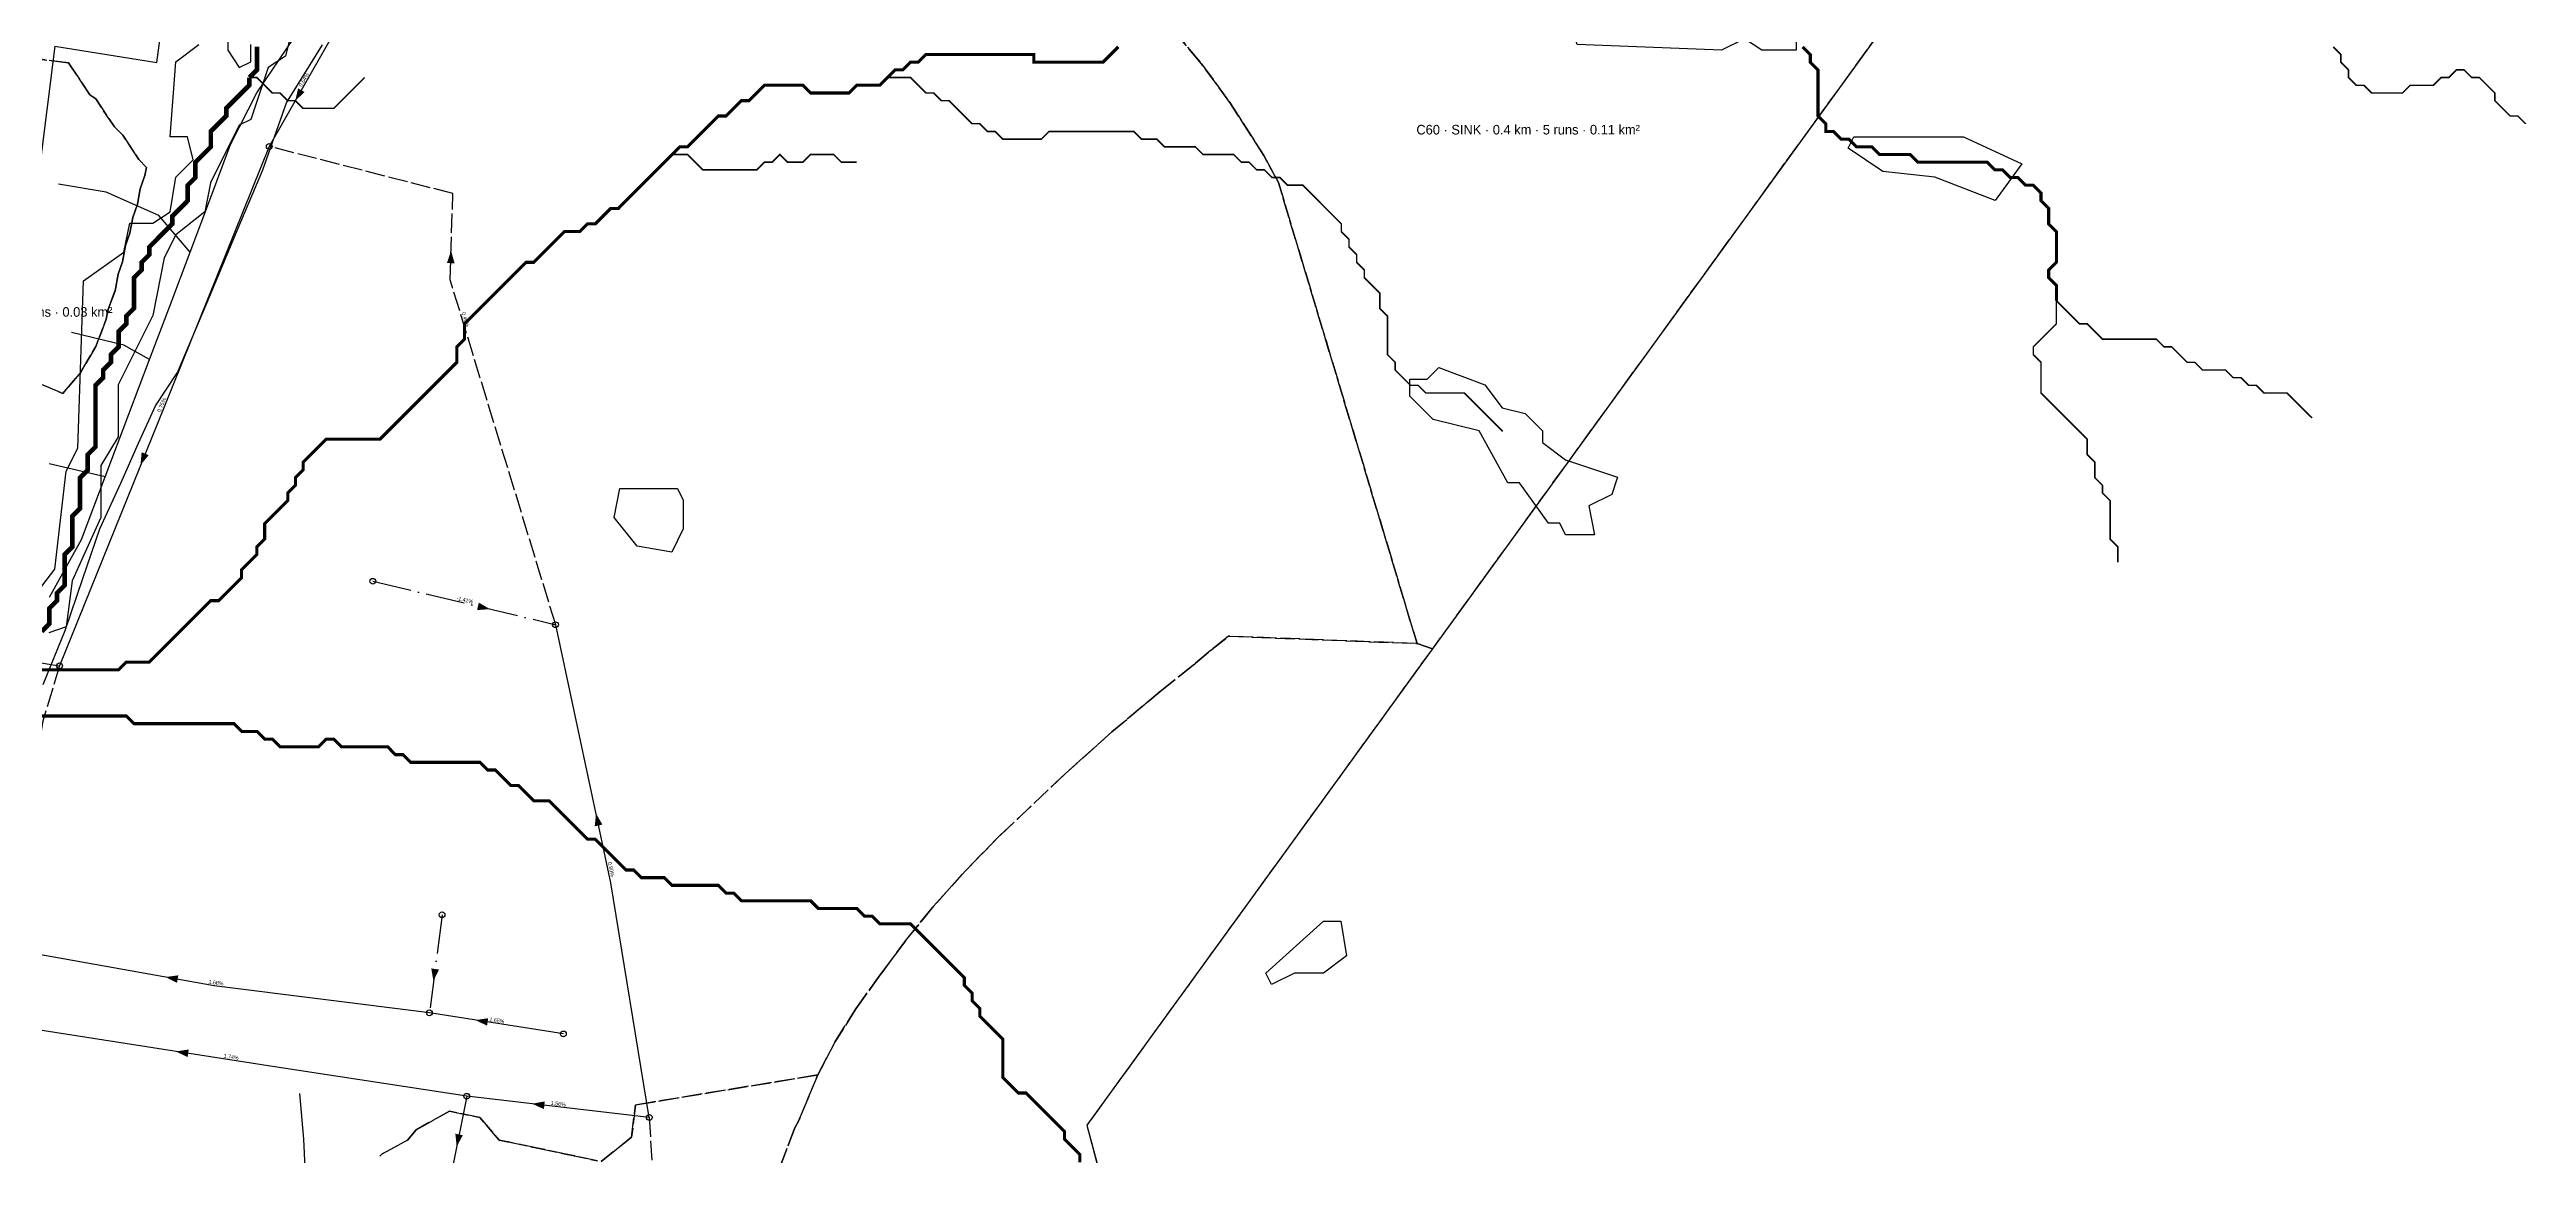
# Model space of a CAD drawing. Header units: metres. Extents: x 442821 to 452274, y 2561971 to 2571293.
# Drawn here: x 450668 to 451957, y 2567728 to 2568303 of the extents above; entities that cross this region are included whole.
import ezdxf
from ezdxf.enums import TextEntityAlignment as Align

# ---------------------------------------------------------------- set-up
doc = ezdxf.new("R2010")
doc.units = ezdxf.units.M
doc.header["$LTSCALE"] = 8
doc.linetypes.add('DASHDOT', pattern=[3.556, 2.54, -0.508, 0, -0.508])
doc.linetypes.add('DASHED', pattern=[1.524, 1.27, -0.254])
for name, color, linetype in [('A_ARROWS', 7, 'Continuous'), ('A_BUILT_2006', 252, 'Continuous'), ('A_CATCH_LABEL', 7, 'Continuous'), ('A_CATCHMENTS', 7, 'Continuous'), ('A_ENVELOPE', 3, 'Continuous'), ('A_GRADIENT', 8, 'Continuous'), ('A_JUNCTIONS', 8, 'Continuous'), ('A_RUNS', 7, 'Continuous'), ('A_STREAMS', 5, 'Continuous'), ('A_WADI', 4, 'Continuous')]:
    doc.layers.add(name, color=color, linetype=linetype)

msp = doc.modelspace()

# ---------------------------------------------------------------- linework, layer by layer
at = {"layer": 'A_ARROWS', "color": 2}
for points in [[(450795.9, 2568276.7), (450797.4, 2568283.2), (450800.8, 2568281.3)], [(450877, 2568198.7), (450878.8, 2568192.2), (450874.8, 2568192.3)], [(450715.4, 2568087.2), (450716, 2568093.9), (450719.7, 2568092.4)], [(450897.2, 2568012.3), (450890.5, 2568011.8), (450891.4, 2568015.7)], [(450952.4, 2567906), (450955.7, 2567900.2), (450951.7, 2567899.3)], [(450728.5, 2567820.9), (450735.1, 2567821.8), (450734.4, 2567817.9)], [(450867.8, 2567818.8), (450866.7, 2567825.4), (450870.7, 2567824.8)], [(450889.7, 2567798.5), (450896.3, 2567799.5), (450895.7, 2567795.6)], [(450733.8, 2567782.2), (450740.5, 2567783.2), (450739.9, 2567779.3)], [(450919.1, 2567755), (450925.7, 2567756.2), (450925.3, 2567752.2)]]:
    msp.add_solid(points, dxfattribs=at)
at = {"layer": 'A_ARROWS', "color": 3}
msp.add_solid([(450879.9, 2567732.7), (450879.2, 2567739.4), (450883.1, 2567738.6)], dxfattribs=at)
at = {"layer": 'A_BUILT_2006', "color": 252}
for points in [[(450776, 2568280.8), (450795.6, 2568309.8)], [(450791.3, 2568275.6), (450810.1, 2568305.8)], [(450762.3, 2568254), (450776, 2568280.8)], [(450779, 2568240.8), (450791.3, 2568275.6)], [(450751.8, 2568226.1), (450762.3, 2568254)], [(450766.3, 2568210.4), (450779, 2568240.8)], [(450697.5, 2568229.2), (450672.8, 2568233.4)], [(450725, 2568217.1), (450697.5, 2568229.2)], [(450741.2, 2568198), (450751.8, 2568226.1)], [(450741.2, 2568198), (450725, 2568217.1)], [(450749.9, 2568171.4), (450766.3, 2568210.4)], [(450730.6, 2568169.9), (450741.2, 2568198)], [(450720.1, 2568142.1), (450730.6, 2568169.9)], [(450734.7, 2568135.4), (450749.9, 2568171.4)], [(450706.8, 2568149.6), (450679.5, 2568156.2)], [(450720.1, 2568142.1), (450706.8, 2568149.6)], [(450709.4, 2568113.7), (450720.1, 2568142.1)], [(450723.2, 2568118.1), (450734.7, 2568135.4)], [(450697.1, 2568081.2), (450709.4, 2568113.7)], [(450714.4, 2568098.7), (450723.2, 2568118.1)], [(450705.1, 2568077.9), (450714.4, 2568098.7)], [(450697.1, 2568081.2), (450667.9, 2568087.9)], [(450684.8, 2568048.5), (450697.1, 2568081.2)], [(450694.3, 2568054.1), (450705.1, 2568077.9)], [(450668.1, 2568018.5), (450684.8, 2568048.5)], [(450685.4, 2568028.2), (450694.3, 2568054.1)], [(450676.3, 2568001.2), (450685.4, 2568028.2)], [(450664.7, 2567973.1), (450676.3, 2568001.2)], [(450800.4, 2567736.6), (450798.3, 2567760.4)], [(450801, 2567721.9), (450800.4, 2567736.6)]]:
    msp.add_lwpolyline(points, dxfattribs=at)
at = {"layer": 'A_CATCHMENTS', "color": 3, "linetype": 'DASHED'}
for points in [[(451670.8, 2568382.2), (451387.5, 2567991.7), (451379.5, 2567994.4), (451307.4, 2568234.2), (451299.8, 2568248.2), (451282.5, 2568275.3), (451267.4, 2568296), (451252.3, 2568313.9)], [(450632.4, 2568302.2), (450678, 2568296.5), (450689.1, 2568279.9), (450692.1, 2568277.7), (450701.9, 2568263.1), (450706.2, 2568258.8), (450714.6, 2568246.2), (450718.5, 2568242), (450717.7, 2568237.8), (450715.3, 2568230.9), (450713.8, 2568222.9), (450711.5, 2568216.1), (450709.9, 2568207.9), (450707.6, 2568201.4), (450706.1, 2568192.9), (450703.8, 2568186.6), (450702.2, 2568177.9), (450698.6, 2568168.2), (450697.6, 2568163.2), (450692.2, 2568148.9), (450684.3, 2568135.5), (450675, 2568124.4), (450650.2, 2568135.3)], [(450955.1, 2567725), (450970.9, 2567737.6), (450972.9, 2567754.4), (451067.8, 2567770), (451057.7, 2567746), (451055.8, 2567742.4), (451048.2, 2567722.4)], [(450839.9, 2567727.7), (450841.2, 2567728.9), (450854.3, 2567736.1), (450858.9, 2567741.5), (450876.1, 2567751.1), (450891.9, 2567747.9), (450902, 2567736.1), (450906.4, 2567735.2), (450906.6, 2567735.1), (450922.1, 2567731.9), (450922.1, 2567731.9), (450937.6, 2567728.6), (450937.8, 2567728.6), (450953.2, 2567725.3)]]:
    msp.add_lwpolyline(points, dxfattribs=at)
at = {"layer": 'A_CATCHMENTS', "color": 2, "linetype": 'DASHED'}
for points in [[(451252.3, 2568313.9), (451267.4, 2568296), (451282.5, 2568275.3), (451299.8, 2568248.2), (451307.4, 2568234.2), (451379.5, 2567994.4), (451281.4, 2567998.2), (451272.1, 2567990.7), (451263.1, 2567983.2), (451245.8, 2567969.4), (451220.8, 2567948.4), (451196.5, 2567926.7), (451162.5, 2567894.5), (451144.4, 2567876), (451128, 2567857.7), (451113.3, 2567839.8), (451101.6, 2567823.8), (451100.2, 2567822), (451087.5, 2567804.4), (451076.7, 2567787.1), (451067.8, 2567770), (450972.9, 2567754.4), (450970.9, 2567737.6), (450955.1, 2567725)], [(450650.2, 2568135.3), (450675, 2568124.4), (450684.3, 2568135.5), (450692.2, 2568148.9), (450697.6, 2568163.2), (450698.6, 2568168.2), (450702.2, 2568177.9), (450703.8, 2568186.6), (450706.1, 2568192.9), (450707.6, 2568201.4), (450709.9, 2568207.9), (450711.5, 2568216.1), (450713.8, 2568222.9), (450715.3, 2568230.9), (450717.7, 2568237.8), (450718.5, 2568242), (450714.6, 2568246.2), (450706.2, 2568258.8), (450701.9, 2568263.1), (450692.1, 2568277.7), (450689.1, 2568279.9), (450678, 2568296.5), (450632.4, 2568302.2)], [(450953.2, 2567725.3), (450937.8, 2567728.6), (450937.6, 2567728.6), (450922.1, 2567731.9), (450922.1, 2567731.9), (450906.6, 2567735.1), (450906.4, 2567735.2), (450902, 2567736.1), (450891.9, 2567747.9), (450876.1, 2567751.1), (450858.9, 2567741.5), (450854.3, 2567736.1), (450841.2, 2567728.9), (450839.9, 2567727.7)]]:
    msp.add_lwpolyline(points, dxfattribs=at)
at = {"layer": 'A_CATCHMENTS', "color": 1, "linetype": 'DASHED'}
msp.add_lwpolyline([(451048.2, 2567722.4), (451055.8, 2567742.4), (451057.7, 2567746), (451067.8, 2567770), (451076.7, 2567787.1), (451087.5, 2567804.4), (451100.2, 2567822), (451101.6, 2567823.8), (451113.3, 2567839.8), (451128, 2567857.7), (451144.4, 2567876), (451162.5, 2567894.5), (451196.5, 2567926.7), (451220.8, 2567948.4), (451245.8, 2567969.4), (451263.1, 2567983.2), (451272.1, 2567990.7), (451281.4, 2567998.2), (451379.5, 2567994.4), (451387.5, 2567991.7), (451207.7, 2567743.8), (451324.1, 2567311.2)], dxfattribs=at)
at = {"layer": 'A_ENVELOPE', "color": 3}
msp.add_lwpolyline([(451933.1, 2568743.7), (451207.7, 2567743.8), (451463.4, 2566793.3)], dxfattribs=at)
at = {"layer": 'A_JUNCTIONS'}
for centre in [(450782.4, 2568253), (450836.3, 2568026.8), (450931.3, 2568004.2), (450673.3, 2567982.8), (450872.3, 2567853.3), (450865.7, 2567802.3), (450935.4, 2567791.3), (450885.1, 2567758.9), (450980.1, 2567747.9)]:
    msp.add_circle(centre, 1.5, dxfattribs=at)
at = {"layer": 'A_RUNS', "color": 2}
for points in [[(450670.8, 2568305.1), (450723.9, 2568296.7), (450734.9, 2568377.2)], [(450821.1, 2568320.8), (450782.4, 2568253)], [(450782.4, 2568253), (450727.9, 2568117.9), (450673.3, 2567982.8)], [(450980.1, 2567747.9), (450960.1, 2567870), (450931.4, 2568004.2)], [(450612, 2567992.6), (450673.3, 2567982.8)], [(450865.7, 2567802.3), (450753.8, 2567816.4), (450644.1, 2567835.9)], [(450935.4, 2567791.3), (450865.7, 2567802.3)], [(450885.1, 2567758.9), (450786.3, 2567774.1), (450738.4, 2567781.5), (450639.6, 2567796.9)], [(450980.1, 2567747.9), (450885.1, 2567758.9)]]:
    msp.add_lwpolyline(points, dxfattribs=at)
at = {"layer": 'A_RUNS', "color": 3}
for points in [[(450670.8, 2568305.1), (450654.1, 2568171.3), (450596.9, 2568163.1), (450595.8, 2568135.1), (450559.4, 2568138.9)], [(450885.1, 2567758.9), (450877.7, 2567721.8)]]:
    msp.add_lwpolyline(points, dxfattribs=at)
at = {"layer": 'A_RUNS', "color": 2, "linetype": 'DASHED'}
for points in [[(450931.4, 2568004.2), (450876.5, 2568183.6), (450877.9, 2568228.5), (450782.4, 2568253)], [(450673.3, 2567982.8), (450664.6, 2567954), (450644.1, 2567835.9)]]:
    msp.add_lwpolyline(points, dxfattribs=at)
at = {"layer": 'A_RUNS', "color": 2, "linetype": 'DASHDOT'}
for points in [[(450836.3, 2568026.8), (450931.4, 2568004.2)], [(450872.3, 2567853.3), (450865.7, 2567802.3)]]:
    msp.add_lwpolyline(points, dxfattribs=at)
at = {"layer": 'A_RUNS', "color": 3, "linetype": 'DASHED'}
msp.add_lwpolyline([(450980.1, 2567747.9), (450983.5, 2567689.4)], dxfattribs=at)
at = {"layer": 'A_STREAMS', "color": 5}
for points, const_width in [([(450776, 2568304.8), (450776, 2568300.8), (450776, 2568296.8), (450776, 2568292.8), (450772, 2568288.8)], 2.4), ([(451224.1, 2568304.8), (451220.1, 2568300.8), (451216.1, 2568296.8), (451212.1, 2568296.8), (451208.1, 2568296.8), (451204.1, 2568296.8), (451200.1, 2568296.8), (451196.1, 2568296.8), (451192.1, 2568296.8), (451188.1, 2568296.8), (451184.1, 2568296.8), (451180.1, 2568296.8), (451180.1, 2568300.8), (451176.1, 2568300.8), (451172.1, 2568300.8), (451168.1, 2568300.8), (451164, 2568300.8), (451160, 2568300.8), (451156, 2568300.8), (451152, 2568300.8), (451148, 2568300.8), (451144, 2568300.8), (451140, 2568300.8), (451136, 2568300.8), (451132, 2568300.8), (451128, 2568300.8), (451124, 2568300.8), (451120, 2568296.8), (451116, 2568296.8), (451112, 2568292.8), (451108, 2568292.8), (451104, 2568288.8)], 1.6), ([(451712.1, 2568172.7), (451712.1, 2568176.7), (451712.1, 2568180.7), (451708.1, 2568184.7), (451708.1, 2568188.7), (451712.1, 2568192.7), (451712.1, 2568196.7), (451712.1, 2568200.7), (451712.1, 2568204.7), (451712.1, 2568208.7), (451708.1, 2568212.7), (451708.1, 2568216.7), (451708.1, 2568220.7), (451704.1, 2568224.8), (451704.1, 2568228.8), (451700.1, 2568232.8), (451696.1, 2568232.8), (451692.1, 2568236.8), (451688.1, 2568236.8), (451684.1, 2568240.8), (451680.1, 2568240.8), (451676.1, 2568244.8), (451672.1, 2568244.8), (451668.1, 2568244.8), (451664.1, 2568244.8), (451660.1, 2568244.8), (451656.1, 2568244.8), (451652.1, 2568244.8), (451648.1, 2568244.8), (451644.1, 2568244.8), (451640.1, 2568244.8), (451636.1, 2568248.8), (451632.1, 2568248.8), (451628.1, 2568248.8), (451624.1, 2568248.8), (451620.1, 2568248.8), (451616.1, 2568252.8), (451612.1, 2568252.8), (451608.1, 2568252.8), (451604.1, 2568256.8), (451600.1, 2568256.8), (451596.1, 2568260.8), (451592.1, 2568260.8), (451592.1, 2568264.8), (451588.1, 2568268.8), (451588.1, 2568272.8), (451588.1, 2568276.8), (451588.1, 2568280.8), (451588.1, 2568284.8), (451588.1, 2568288.8), (451588.1, 2568292.8), (451584.1, 2568296.8), (451584.1, 2568300.8), (451580.1, 2568304.8)], 1.6), ([(451956.2, 2568264.7), (451956.2, 2568264.8), (451952.2, 2568268.8), (451948.2, 2568268.8), (451944.2, 2568272.8), (451940.2, 2568276.8), (451940.2, 2568280.8), (451936.2, 2568284.8), (451932.2, 2568288.8), (451928.2, 2568288.8), (451924.2, 2568292.8), (451920.2, 2568292.8), (451916.2, 2568288.8), (451912.2, 2568288.8), (451908.2, 2568284.8), (451904.2, 2568284.8), (451900.2, 2568284.8), (451896.2, 2568284.8), (451892.2, 2568280.8), (451888.1, 2568280.8), (451884.1, 2568280.8), (451880.1, 2568280.8), (451876.1, 2568280.8), (451872.1, 2568284.8), (451868.1, 2568284.8), (451864.1, 2568288.8), (451864.1, 2568292.8), (451860.1, 2568296.8), (451860.1, 2568300.8), (451856.1, 2568304.8)], 0.8), ([(450772, 2568288.8), (450772, 2568284.8), (450768, 2568280.8), (450764, 2568276.8), (450760, 2568272.8), (450760, 2568268.8), (450756, 2568264.8), (450752, 2568260.8), (450752, 2568256.8), (450752, 2568252.8), (450748, 2568248.8), (450744, 2568244.8), (450744, 2568240.8), (450744, 2568236.8), (450740, 2568232.8), (450740, 2568228.8), (450740, 2568224.8), (450736, 2568220.7), (450732, 2568216.7), (450732, 2568212.7), (450728, 2568208.7), (450724, 2568204.7), (450720, 2568200.7), (450720, 2568196.7), (450716, 2568192.7), (450716, 2568188.7), (450712, 2568184.7), (450712, 2568180.7), (450712, 2568176.7), (450712, 2568172.7), (450712, 2568168.7), (450708, 2568164.7), (450708, 2568160.7), (450704, 2568156.7), (450704, 2568152.7), (450704, 2568148.7), (450700, 2568144.7), (450700, 2568140.7), (450696, 2568136.7), (450696, 2568132.7), (450692, 2568128.7), (450692, 2568124.7), (450692, 2568120.7), (450692, 2568116.7), (450692, 2568112.7), (450692, 2568108.7), (450692, 2568104.7), (450692, 2568100.7), (450692, 2568096.7), (450688, 2568092.7), (450688, 2568088.7), (450688, 2568084.7), (450684, 2568080.7), (450684, 2568076.7), (450684, 2568072.7), (450684, 2568068.7), (450684, 2568064.7), (450680, 2568060.7), (450680, 2568056.7), (450680, 2568052.7), (450680, 2568048.7), (450680, 2568044.7), (450676, 2568040.7), (450676, 2568036.7), (450676, 2568032.7), (450676, 2568028.7), (450676, 2568024.7), (450672, 2568020.7), (450672, 2568016.7), (450668, 2568012.7), (450668, 2568008.7), (450668, 2568004.7), (450664, 2568000.7)], 2.4), ([(450832, 2568288.8), (450828, 2568284.8), (450824, 2568280.8), (450820, 2568276.8), (450816, 2568272.8), (450812, 2568272.8), (450808, 2568272.8), (450804, 2568272.8), (450800, 2568272.8), (450796, 2568276.8), (450792, 2568276.8), (450788, 2568280.8), (450784, 2568280.8), (450780, 2568284.8), (450776, 2568288.8), (450772, 2568288.8)], 0.8), ([(451104, 2568288.8), (451100, 2568284.8), (451096, 2568284.8), (451092, 2568284.8), (451088, 2568284.8), (451084, 2568280.8), (451080, 2568280.8), (451076, 2568280.8), (451072, 2568280.8), (451068, 2568280.8), (451064, 2568280.8), (451060, 2568284.8), (451056, 2568284.8), (451052, 2568284.8), (451048, 2568284.8), (451044, 2568284.8), (451040, 2568284.8), (451036, 2568280.8), (451032, 2568276.8), (451028, 2568276.8), (451024, 2568272.8), (451020, 2568268.8), (451016, 2568268.8), (451012, 2568264.8), (451008, 2568260.8), (451004, 2568256.8), (451000, 2568252.8), (450996, 2568252.8), (450992, 2568248.8)], 1.6), ([(451424.1, 2568104.7), (451420.1, 2568108.7), (451416.1, 2568112.7), (451412.1, 2568116.7), (451408.1, 2568120.7), (451404.1, 2568124.7), (451400.1, 2568124.7), (451396.1, 2568124.7), (451392.1, 2568124.7), (451388.1, 2568124.7), (451384.1, 2568124.7), (451380.1, 2568128.7), (451376.1, 2568128.7), (451372.1, 2568132.7), (451368.1, 2568136.7), (451368.1, 2568140.7), (451364.1, 2568144.7), (451364.1, 2568148.7), (451364.1, 2568152.7), (451364.1, 2568156.7), (451364.1, 2568160.7), (451364.1, 2568164.7), (451360.1, 2568168.7), (451360.1, 2568172.7), (451360.1, 2568176.7), (451356.1, 2568180.7), (451352.1, 2568184.7), (451352.1, 2568188.7), (451348.1, 2568192.7), (451348.1, 2568196.7), (451344.1, 2568200.7), (451344.1, 2568204.7), (451340.1, 2568208.7), (451340.1, 2568212.7), (451336.1, 2568216.7), (451332.1, 2568220.7), (451328.1, 2568224.8), (451324.1, 2568228.8), (451320.1, 2568232.8), (451316.1, 2568232.8), (451312.1, 2568232.8), (451308.1, 2568236.8), (451304.1, 2568236.8), (451300.1, 2568240.8), (451296.1, 2568240.8), (451292.1, 2568244.8), (451288.1, 2568244.8), (451284.1, 2568248.8), (451280.1, 2568248.8), (451276.1, 2568248.8), (451272.1, 2568248.8), (451268.1, 2568248.8), (451264.1, 2568252.8), (451260.1, 2568252.8), (451256.1, 2568252.8), (451252.1, 2568252.8), (451248.1, 2568252.8), (451244.1, 2568256.8), (451240.1, 2568256.8), (451236.1, 2568256.8), (451232.1, 2568260.8), (451228.1, 2568260.8), (451224.1, 2568260.8), (451220.1, 2568260.8), (451216.1, 2568260.8), (451212.1, 2568260.8), (451208.1, 2568260.8), (451204.1, 2568260.8), (451200.1, 2568260.8), (451196.1, 2568260.8), (451192.1, 2568260.8), (451188.1, 2568260.8), (451184.1, 2568256.8), (451180.1, 2568256.8), (451176.1, 2568256.8), (451172.1, 2568256.8), (451168.1, 2568256.8), (451164, 2568256.8), (451160, 2568260.8), (451156, 2568260.8), (451152, 2568264.8), (451148, 2568264.8), (451144, 2568268.8), (451140, 2568272.8), (451136, 2568276.8), (451132, 2568276.8), (451128, 2568280.8), (451124, 2568280.8), (451120, 2568284.8), (451116, 2568288.8), (451112, 2568288.8), (451108, 2568288.8), (451104, 2568288.8)], 0.8), ([(450992, 2568248.8), (450988, 2568244.8), (450984, 2568240.8), (450980, 2568236.8), (450976, 2568232.8), (450972, 2568228.8), (450968, 2568224.8), (450964, 2568220.7), (450960, 2568220.7), (450956, 2568216.7), (450952, 2568212.7), (450948, 2568212.7), (450944, 2568208.7), (450940, 2568208.7), (450936, 2568208.7), (450932, 2568204.7), (450928, 2568200.7), (450924, 2568196.7), (450920, 2568192.7), (450916, 2568192.7), (450912, 2568188.7), (450908, 2568184.7), (450904, 2568180.7), (450900, 2568176.7), (450896, 2568172.7), (450892, 2568168.7), (450888, 2568164.7), (450884, 2568160.7), (450884, 2568156.7), (450884, 2568152.7), (450880, 2568148.7), (450880, 2568144.7), (450880, 2568140.7), (450876, 2568136.7), (450872, 2568132.7), (450868, 2568128.7), (450864, 2568124.7), (450860, 2568120.7), (450856, 2568116.7), (450852, 2568112.7), (450848, 2568108.7), (450844, 2568104.7), (450840, 2568100.7), (450836, 2568100.7), (450832, 2568100.7), (450828, 2568100.7), (450824, 2568100.7), (450820, 2568100.7), (450816, 2568100.7), (450812, 2568100.7), (450808, 2568096.7), (450804, 2568092.7), (450800, 2568088.7), (450800, 2568084.7), (450796, 2568080.7), (450796, 2568076.7), (450792, 2568072.7), (450792, 2568068.7), (450788, 2568064.7), (450784, 2568060.7), (450780, 2568056.7), (450780, 2568052.7), (450780, 2568048.7), (450776, 2568044.7), (450776, 2568040.7), (450772, 2568036.7), (450768, 2568032.7), (450768, 2568028.7), (450764, 2568024.7), (450760, 2568020.7), (450756, 2568016.7), (450752, 2568016.7), (450748, 2568012.7), (450744, 2568008.7), (450740, 2568004.7), (450736, 2568000.7), (450732, 2567996.7), (450728, 2567992.7), (450724, 2567988.7), (450720, 2567984.7), (450716, 2567984.7), (450712, 2567984.7), (450708, 2567984.7), (450704, 2567980.7), (450700, 2567980.7), (450696, 2567980.7), (450692, 2567980.7), (450688, 2567980.7), (450684, 2567980.7), (450680, 2567980.7), (450676, 2567980.7), (450672, 2567980.7), (450668, 2567980.7), (450664, 2567980.7)], 1.6), ([(451088, 2568244.8), (451084, 2568244.8), (451080, 2568244.8), (451076, 2568248.8), (451072, 2568248.8), (451068, 2568248.8), (451064, 2568248.8), (451060, 2568244.8), (451056, 2568244.8), (451052, 2568244.8), (451048, 2568248.8), (451044, 2568244.8), (451040, 2568244.8), (451036, 2568240.8), (451032, 2568240.8), (451028, 2568240.8), (451024, 2568240.8), (451020, 2568240.8), (451016, 2568240.8), (451012, 2568240.8), (451008, 2568240.8), (451004, 2568244.8), (451000, 2568248.8), (450996, 2568248.8), (450992, 2568248.8)], 0.8), ([(451744.1, 2568036.7), (451744.1, 2568040.7), (451744.1, 2568044.7), (451740.1, 2568048.7), (451740.1, 2568052.7), (451740.1, 2568056.7), (451740.1, 2568060.7), (451740.1, 2568064.7), (451740.1, 2568068.7), (451736.1, 2568072.7), (451736.1, 2568076.7), (451732.1, 2568080.7), (451732.1, 2568084.7), (451732.1, 2568088.7), (451728.1, 2568092.7), (451728.1, 2568096.7), (451728.1, 2568100.7), (451724.1, 2568104.7), (451720.1, 2568108.7), (451716.1, 2568112.7), (451712.1, 2568116.7), (451708.1, 2568120.7), (451704.1, 2568124.7), (451704.1, 2568128.7), (451704.1, 2568132.7), (451704.1, 2568136.7), (451704.1, 2568140.7), (451700.1, 2568144.7), (451700.1, 2568148.7), (451704.1, 2568152.7), (451708.1, 2568156.7), (451712.1, 2568160.7), (451712.1, 2568164.7), (451712.1, 2568168.7), (451712.1, 2568172.7)], 0.8), ([(451845.2, 2568111.7), (451844.1, 2568112.7), (451840.1, 2568116.7), (451836.1, 2568120.7), (451832.1, 2568124.7), (451828.1, 2568124.7), (451824.1, 2568124.7), (451820.1, 2568124.7), (451816.1, 2568128.7), (451812.1, 2568128.7), (451808.1, 2568132.7), (451804.1, 2568132.7), (451800.1, 2568136.7), (451796.1, 2568136.7), (451792.1, 2568136.7), (451788.1, 2568136.7), (451784.1, 2568140.7), (451780.1, 2568140.7), (451776.1, 2568144.7), (451772.1, 2568148.7), (451768.1, 2568148.7), (451764.1, 2568152.7), (451760.1, 2568152.7), (451756.1, 2568152.7), (451752.1, 2568152.7), (451748.1, 2568152.7), (451744.1, 2568152.7), (451740.1, 2568152.7), (451736.1, 2568152.7), (451732.1, 2568156.7), (451728.1, 2568160.7), (451724.1, 2568160.7), (451720.1, 2568164.7), (451716.1, 2568168.7), (451712.1, 2568172.7)], 0.8), ([(451204.1, 2567724.6), (451204.1, 2567728.6), (451200.1, 2567732.6), (451196.1, 2567736.6), (451196.1, 2567740.6), (451192.1, 2567744.6), (451188.1, 2567748.6), (451184.1, 2567752.6), (451180.1, 2567756.6), (451176.1, 2567760.6), (451172.1, 2567760.6), (451168.1, 2567764.6), (451164, 2567768.6), (451164, 2567772.6), (451164, 2567776.6), (451164, 2567780.6), (451164, 2567784.6), (451164, 2567788.6), (451160, 2567792.6), (451156, 2567796.6), (451152, 2567800.6), (451152, 2567804.6), (451148, 2567808.6), (451148, 2567812.6), (451144, 2567816.6), (451144, 2567820.6), (451140, 2567824.6), (451136, 2567828.6), (451132, 2567832.6), (451128, 2567836.6), (451124, 2567840.6), (451120, 2567844.6), (451116, 2567848.6), (451112, 2567848.6), (451108, 2567848.6), (451104, 2567848.6), (451100, 2567848.6), (451096, 2567852.6), (451092, 2567852.6), (451088, 2567856.6), (451084, 2567856.6), (451080, 2567856.6), (451076, 2567856.6), (451072, 2567856.6), (451068, 2567856.6), (451064, 2567860.6), (451060, 2567860.6), (451056, 2567860.6), (451052, 2567860.6), (451048, 2567860.6), (451044, 2567860.6), (451040, 2567860.6), (451036, 2567860.6), (451032, 2567860.6), (451028, 2567860.6), (451024, 2567864.6), (451020, 2567864.6), (451016, 2567868.6), (451012, 2567868.6), (451008, 2567868.6), (451004, 2567868.6), (451000, 2567868.6), (450996, 2567868.6), (450992, 2567868.6), (450988, 2567872.6), (450984, 2567872.6), (450980, 2567872.6), (450976, 2567872.6), (450972, 2567876.6), (450968, 2567876.6), (450964, 2567880.6), (450960, 2567884.6), (450956, 2567888.6), (450952, 2567892.6), (450948, 2567892.6), (450944, 2567896.6), (450940, 2567900.6), (450936, 2567904.6), (450932, 2567908.6), (450928, 2567912.6), (450924, 2567912.6), (450920, 2567912.6), (450916, 2567916.6), (450912, 2567920.6), (450908, 2567920.6), (450904, 2567924.6), (450900, 2567928.6), (450896, 2567928.6), (450892, 2567932.6), (450888, 2567932.6), (450884, 2567932.6), (450880, 2567932.6), (450876, 2567932.6), (450872, 2567932.6), (450868, 2567932.6), (450864, 2567932.6), (450860, 2567932.6), (450856, 2567932.6), (450852, 2567936.6), (450848, 2567936.6), (450844, 2567940.7), (450840, 2567940.7), (450836, 2567940.7), (450832, 2567940.7), (450828, 2567940.7), (450824, 2567940.7), (450820, 2567940.7), (450816, 2567944.7), (450812, 2567944.7), (450808, 2567940.7), (450804, 2567940.7), (450800, 2567940.7), (450796, 2567940.7), (450792, 2567940.7), (450788, 2567940.7), (450784, 2567944.7), (450780, 2567944.7), (450776, 2567948.7), (450772, 2567948.7), (450768, 2567948.7), (450764, 2567952.7), (450760, 2567952.7), (450756, 2567952.7), (450752, 2567952.7), (450748, 2567952.7), (450744, 2567952.7), (450740, 2567952.7), (450736, 2567952.7), (450732, 2567952.7), (450728, 2567952.7), (450724, 2567952.7), (450720, 2567952.7), (450716, 2567952.7), (450712, 2567952.7), (450708, 2567956.7), (450704, 2567956.7), (450700, 2567956.7), (450696, 2567956.7), (450692, 2567956.7), (450688, 2567956.7), (450684, 2567956.7), (450680, 2567956.7), (450676, 2567956.7), (450672, 2567956.7), (450668, 2567956.7), (450664, 2567956.7)], 1.6)]:
    msp.add_lwpolyline(points, dxfattribs=dict(at, const_width=const_width))
at = {"layer": 'A_WADI', "color": 4}
for points in [[(450760.8, 2568327), (450760.8, 2568303), (450766.8, 2568294), (450772.8, 2568297), (450772.8, 2568306)], [(450640.8, 2567994), (450670.8, 2568033), (450676.8, 2568084), (450682.8, 2568096), (450685.8, 2568183), (450706.8, 2568198), (450709.8, 2568213), (450721.8, 2568213), (450730.8, 2568219), (450733.8, 2568237), (450742.8, 2568246), (450739.8, 2568258), (450730.8, 2568258), (450733.8, 2568297), (450745.8, 2568306)], [(450793.8, 2568312), (450790.8, 2568300), (450781.8, 2568294), (450772.8, 2568267), (450766.8, 2568264), (450751.8, 2568234), (450748.8, 2568219), (450733.8, 2568207), (450727.8, 2568195), (450721.8, 2568165), (450703.8, 2568129), (450703.8, 2568102), (450694.8, 2568087), (450694.8, 2568060), (450679.8, 2568027), (450676.8, 2568003), (450667.8, 2568000)]]:
    msp.add_lwpolyline(points, dxfattribs=at)
for points in [[(451543.8, 2568315), (451576.8, 2568309), (451576.8, 2568303), (451558.8, 2568303), (451549.8, 2568309), (451537.8, 2568303), (451462.8, 2568306), (451459.8, 2568315), (451543.8, 2568315)], [(451648.8, 2568237), (451621.8, 2568240), (451603.8, 2568252), (451606.8, 2568258), (451663.8, 2568258), (451694.1, 2568244), (451680.2, 2568224.8), (451648.8, 2568237)], [(451414.8, 2568129), (451423.8, 2568117), (451435.8, 2568114), (451444.8, 2568105), (451444.8, 2568099), (451456.8, 2568090), (451483.8, 2568081), (451480.8, 2568072), (451468.8, 2568066), (451471.8, 2568051), (451456.8, 2568051), (451453.8, 2568057), (451447.8, 2568057), (451432.8, 2568078), (451426.8, 2568078), (451411.8, 2568105), (451387.8, 2568111), (451375.8, 2568123), (451375.8, 2568132), (451384.8, 2568132), (451390.8, 2568138), (451414.8, 2568129)], [(450997.8, 2568069), (450997.8, 2568054), (450991.8, 2568042), (450973.8, 2568045), (450961.8, 2568060), (450964.8, 2568075), (450994.8, 2568075), (450997.8, 2568069)], [(451339.8, 2567850), (451342.8, 2567832), (451330.8, 2567823), (451315.8, 2567823), (451303.8, 2567817), (451300.8, 2567823), (451330.8, 2567850), (451339.8, 2567850)]]:
    msp.add_lwpolyline(points, close=True, dxfattribs=at)

# ---------------------------------------------------------------- texts
at = {"layer": 'A_CATCH_LABEL', "color": 3}
for s, p in [('C60 · SINK · 0.4 km · 5 runs · 0.11 km²', (451437.3, 2568261.7)), ('C47 · SINK · 0.7 km · 11 runs · 0.03 km²', (450640.8, 2568166.9))]:
    msp.add_text(s, height=5, dxfattribs=at).set_placement(p, align=Align.MIDDLE_CENTER)
at = {"layer": 'A_GRADIENT', "color": 2}
for s, rotation, p in [('0.64%', 60.2815, (450801.8, 2568286.9)), ('0.40%', 286.9951, (450883, 2568162.5)), ('0.75%', 68.0039, (450727.9, 2568117.9)), ('-1.41%', -13.3454, (450883.8, 2568015.5)), ('0.80%', 282.0733, (450958.7, 2567876.6)), ('1.68%', 351.9711, (450754.5, 2567816.4)), ('1.65%', 351.0419, (450900.6, 2567796.8)), ('1.74%', 351.1368, (450762.3, 2567777.8)), ('1.56%', 353.3577, (450932.6, 2567753.4))]:
    msp.add_text(s, height=2, rotation=rotation, dxfattribs=at).set_placement(p, align=Align.BOTTOM_CENTER)

doc.saveas('drawing.dxf')
